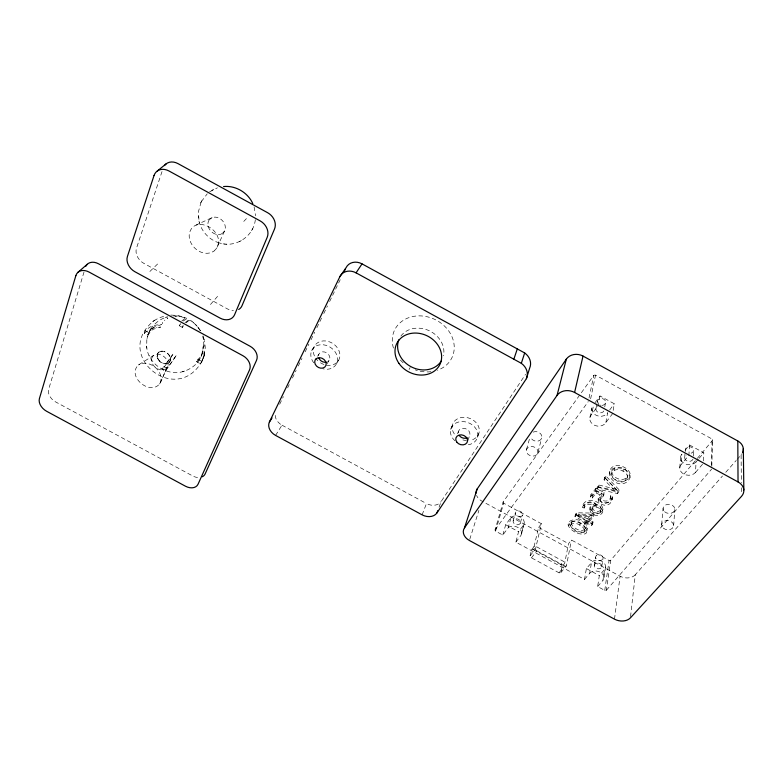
<?xml version="1.0" encoding="UTF-8"?>
<svg xmlns="http://www.w3.org/2000/svg" width="783" height="783" viewBox="0 0 783 783"><rect width="100%" height="100%" fill="white"/><g stroke="black" fill="none" stroke-linecap="round" stroke-linejoin="round"><path stroke-width="0.59" stroke-dasharray="3.92 2.94" d="M711.346 465.2L712.119 439.048L595.501 375.135A2.173 1.83 8.8 0 0 593.749 375.439L503.175 501.874L495.091 529.817A2.016 1.537 17.3 0 0 495.57 531.138L502.813 535.073L508.206 527.762L511.093 517.357L505.691 524.737L502.813 535.073M711.806 466.325L712.559 440.144M629.826 477.669C630.765 463.898 601.647 465.396 614.449 479.157C626.987 489.737 634.651 468.156 618.639 467.285C599.132 468.674 615.33 490.579 627.114 481.799C640.132 469.869 610.123 456.597 609.272 473.764M611.768 471.728C612.12 478.726 625.519 483.228 627.995 475.115M703.477 460.933L703.809 452.799L689.51 444.969L684.156 451.39M627.672 477.444C627.457 470.329 613.813 465.836 611.396 474.048M201.74 355.091L203.923 346.155M203.942 345.724L203.404 338.97M203.874 347.123L203.991 344.784M696.048 461.911A8.486 6.724 4.3 0 1 684.332 463.516A8.486 6.724 4.3 0 1 681.856 454.15L681.132 464.564A8.603 6.773 4.7 0 0 683.647 474.009A8.603 6.773 4.7 0 0 695.519 472.433L696.048 461.911L698.377 459.181M609.644 471.444C609.497 481.085 627.163 485.744 630.139 475.34M693.307 456.068L693.611 450.382M689.51 444.969L688.893 455.334L681.132 464.564M168.071 365.132C168.737 358.154 159.908 351.606 153.654 355.394L138.395 364.986C126.22 376.692 151.197 396.932 160.309 382.877L168.061 365.142M684.724 457.732L685.096 452.065M204.197 354.856C204.451 351.851 202.484 340.018 202.924 352.066M591.948 509.753C592.036 514.764 601.99 515.615 600.992 509.371C601.589 503.224 590.92 503.263 591.948 509.753C593.338 505.035 601.295 507.071 600.6 511.739M592.359 507.394C592.33 511.221 599.416 513.335 600.992 509.371M679.771 467.852L680.505 457.419M590.02 509.664C590.03 517.103 604.075 517.641 603.027 509.116C601.716 500.317 583.58 495.952 582.474 507.188L584.098 508.079C585.322 504.154 590.235 503.479 593.494 505.201C598.075 506.572 589.315 506.151 590.02 509.664C587.808 504.125 600.385 503.9 592.291 502.304C588.395 500.729 583.883 503.831 584.098 508.079M590.441 507.306C590.255 513.452 601.647 515.684 603.027 509.116M673.634 525.726L674.829 509.39M610.26 498.83L610.349 497.9L612.189 498.898C609.996 511.906 589.981 502.314 601.873 493.143L596.568 490.706L592.594 495.756L592.173 498.096L590.411 497.136L590.842 494.797L595.775 488.514L604.036 492.331L603.683 495.766C593.162 504.692 613.52 506.904 610.711 495.541L612.551 496.549C612.521 504.575 598.173 505.094 598.956 496.931M610.711 495.541C611.063 505.485 594.062 500.259 604.075 493.427M661.625 524.659L663.054 508.392M630.54 616.661L635.287 574.742L722.513 475.966M614.489 619.147L620.087 576.219L481.839 501.1A10.942 8.544 18.1 0 1 476.583 495.394M625.656 480.547L625.989 478.207M510.996 517.573L511.035 517.455A7.556 5.804 16.2 0 1 519.843 516.731L521.507 517.729A7.556 5.804 16.2 0 1 523.631 524.962L518.571 531.726L515.86 542.149L584.529 579.42L586.379 568.556L592.702 561.342A7.644 5.706 11.9 0 1 601.873 561.294L603.439 562.36A7.644 5.706 11.9 0 1 604.574 569.437L599.328 575.593L597.644 586.545L604.721 590.382A2.046 1.497 11.8 0 0 606.375 590.245L610.701 560.325L712.491 440.516A2.222 1.772 2.4 0 0 712.139 439.067L712.139 439.067M255.327 219.641C253.868 235.791 236.495 247.731 220.894 243.356M623.043 471.288L623.376 468.958M616.133 489.199L598.564 484.98L597.302 486.576L596.9 488.905L617.503 493.544L617.846 491.195L619.03 489.727L605.729 475.849L604.476 477.444L604.094 479.764L615.781 491.548L616.133 489.199L604.476 477.444M617.503 493.544L618.687 492.076L619.03 489.727M604.75 590.392L609.076 560.491L571.443 540.035L568.536 543.666L564.66 563.329L562.086 566.51L560.892 572.471A1.899 1.135 39.2 0 1 559.033 572.804L531.471 557.839A1.889 1.145 38.1 0 1 530.13 555.783L531.53 549.93L534.153 546.426M603.996 577.58L605.621 566.657M597.644 586.545L602.939 580.369L604.574 569.437M601.804 566.295L603.076 557.995M612.091 499.75L612.551 496.549M614.42 470.221L614.782 467.901M147.997 334.967L148.359 333.95L146.812 339.979L146.715 346.918M594.268 565.571L595.609 557.29M570.533 525.06C570.993 530.776 585.655 537.618 585.567 528.045C583.717 523.279 571.404 516.486 570.533 525.06C574.379 520.499 584.314 526.147 585.009 531.128M571.003 522.692C571.551 527.693 582.797 533.967 585.567 528.045M604.094 479.764L605.347 478.168L605.729 475.849M584.529 579.42L589.697 573.273L591.498 562.429M600.14 512.571L600.532 510.203M603.683 495.766L604.036 492.331M600.532 500.024L600.923 497.675M598.388 500.229L598.975 498.311L601.481 495.482L601.873 493.143M204.177 354.924L203.208 358.379M595.08 402.677L600.003 395.953L614.303 403.774L612.619 413.581L605.866 422.546A8.486 6.978 9.5 0 1 594.669 425.345L592.819 424.269A8.486 6.978 9.5 0 1 591.713 414.354L593.671 404.605M595.589 503.753L595.168 506.18L595.667 503.655M591.576 525.647L591.987 523.269L588.199 521.204L587.779 523.582L591.576 525.647L592.633 524.336L588.836 522.261L593.592 516.34L594.003 513.971L592.359 513.071L576.572 512.787L575.427 514.245L574.967 516.604L586.77 522.995L586.34 525.373L584.637 524.444L585.067 522.075L586.496 520.284L575.427 514.245M592.633 524.336L593.044 521.948L589.256 519.892L594.003 513.971M596.088 506.993L596.489 504.634M592.173 498.096L596.157 493.045L596.568 490.706M596.9 488.905L598.153 487.31L598.564 484.98M587.133 521.331L590.764 516.79L591.185 514.421L578.363 514.079L587.553 518.963L587.133 521.331L577.913 516.437L578.412 514.01M590.411 497.136L595.364 490.853L595.775 488.514M593.592 516.34L591.948 515.439L592.359 513.071M587.054 530.698C587.534 512.288 552.416 519.736 576.64 533.066C600.62 540.025 575.123 511.054 568.497 525.501M588.836 522.261L589.256 519.892M605.866 422.546L607.628 412.69A8.368 6.93 9.2 0 1 596.577 415.489L594.747 414.432A8.368 6.93 9.2 0 1 592.516 406.083M584.001 532.381L584.431 529.993M586.496 520.284L586.075 522.653L584.637 524.444M604.74 406.984L605.523 402.726M579.812 525.501L580.262 523.132M600.003 395.953L598.134 405.643L591.713 414.354M574.967 516.604L576.122 515.136L576.572 512.787M560.775 572.755L566.471 565.629L571.443 540.035M595.98 408.589L596.812 404.341M597.028 403.274L597.439 401.15M571.521 523.788L571.991 521.429M204.128 355.599L205.254 347.642L204.598 341.065M589.893 417.554L591.87 407.786M590.627 398.899L595.53 375.135M589.022 398.018L593.749 375.439M217.791 245.539C223.615 229.116 193.675 214.111 189.3 233.823C187.724 245.676 201.603 257.441 212.79 251.852M530.13 555.783L535.523 548.824L541.415 523.719L503.655 503.185A1.948 1.507 16.9 0 1 503.175 501.893L503.175 501.874M587.475 528.31C584.128 536.551 570.68 529.514 568.977 523.132M541.415 523.719L538.606 527.399L534.026 546.7A1.879 1.126 37.8 0 1 535.915 546.417L563.29 561.274A1.889 1.116 38.9 0 1 564.66 563.329M147.028 338.618L147.263 337.61M147.331 337.307L147.586 336.259M495.091 529.837L588.278 401.581M148.369 333.94L149.944 330.729L153.214 327.539L161.572 324.505L156.267 325.043L150.316 326.912L145.755 329.995L144.209 333.274C148.966 338.794 149.68 329.359 154.486 328.899C156.639 327.421 165.644 326.55 157.099 327.392M515.86 542.149L520.969 535.366L523.631 524.962M521.527 533.947L524.189 523.553M537.794 452.975A5.892 4.757 15 0 0 530.551 446.525A5.892 4.757 15 0 0 528.094 454.394A5.892 4.757 15 0 0 537.794 452.975L541.709 438.049M520.489 522.682L522.545 514.783M513.168 520.949L515.302 513.08M197.218 360.474L201.73 355.11L201.123 356.02M203.658 357.244L203.962 356.157M526.489 449.657L529.983 437.1M203.707 357.107L204.441 354.474M495.59 531.148L503.655 503.185M84.026 271.985L48.634 389.366A10.933 7.615 39.8 0 0 55.72 401.982L192.647 475.927A10.668 7.722 33.4 0 0 200.145 477.424M469.741 539.321L478.912 510.369M162.032 171.536L136.487 248.221A12.362 9.582 45.1 0 0 143.847 263.372L227.716 309.05A12.127 9.709 40.1 0 0 233.451 310.694M477.503 437.257L479.02 432.921M467.852 440.486L469.829 435.005M203.149 358.497L200.36 363.762L196.641 361.746L197.208 360.493M439.038 507.257L441.113 501.59L525.579 374.264M152 357.4C149.661 363.811 156.571 370.467 162.893 369.889M457.526 433.811L458.358 431.629M165.458 371.122L166.593 368.098L170.939 363.195L176.576 354.983L165.458 371.122L162.384 369.449L163.539 366.444L164.851 365.142M182.331 327.392L179.229 325.699L180.002 323.536M422.115 514.852L426.471 503.557A11.295 8.73 21.5 0 0 441.113 501.59M160.309 382.877C164.675 371.269 148.897 358.506 138.395 364.986M183.183 325.268L182.361 327.411L183.193 326.325M168.678 362.979C172.965 359.328 168.688 352.663 164.136 351.557M214.199 250.903L216.353 248.593L217.772 245.617M217.165 247.174L224.643 230.858C227.794 223.635 219.436 214.934 212.085 217.605L196.044 225.054M450.724 429.387L452.398 425.11M202.083 361.11C203.179 358.78 203.453 356.128 203.032 353.603C201.789 348.611 201.926 349.394 202.043 353.613C200.233 361.58 193.293 367.687 185.894 370.613C168.834 377.778 147.468 364.614 146.617 346.027M201.084 202.151L198.353 211.997L199.117 221.638M159.624 384.032L167.552 366.845M582.474 507.188C586.506 498.722 601.197 503.606 602.646 511.485M279.658 404.282L283.377 396.629M287.635 387.888L289.221 384.61M292.411 378.052L296.131 370.408M298.254 366.033L301.974 358.379M305.164 351.821L308.884 344.177M311.008 339.802L314.727 332.158M316.851 327.783L321.637 317.947M323.761 313.572L327.48 305.928M329.604 301.553L340.233 279.697M201.339 201.632L207.26 193.792M200.673 202.983L201.76 200.791M149.367 331.659L150.571 329.486M202.151 360.963C176.449 407.248 111.891 354.777 153.615 320.991M200.683 357.665L197.649 361.041M251.5 230.731L251.95 229.918M252.224 229.399L252.664 228.597M152.01 357.391L152.979 355.981M224.643 230.858L222.411 233.432M157.647 353.476L157.099 356.686M409.049 369.517L410.175 367.55M157.716 353.348L158.978 352.056M336.612 363.557L338.97 359.651M150.698 329.271C154.398 323.164 160.593 318.71 167.464 316.87L165.144 317.595M149.984 330.446L151.285 328.312M327.02 363.782L329.457 359.837M275.577 435.407L281.997 425.179A11.334 8.799 31.7 0 1 275.518 413.013M170.488 358.301L173.532 353.329L164.861 365.123M317.575 356.265L319.542 353.241A6 4.894 32.4 0 1 328.106 354.004A6 4.894 32.4 0 1 327.705 361.687M170.459 358.34L163.05 368.666M313.758 362.823A14.074 11.481 32.4 0 1 311.683 350.578L315.852 344.256A13.996 11.451 32.4 0 1 332.491 343.287A13.996 11.451 32.4 0 1 339.391 358.624A13.996 11.451 32.4 0 1 325.092 364.829M201.583 362.049L200.36 363.762M311.683 350.578L313.347 348.083A14.074 11.481 32.4 0 1 330.074 347.133A14.074 11.481 32.4 0 1 337.033 362.529A14.074 11.481 32.4 0 1 322.674 368.734M609.624 410.018L614.303 403.774M209.12 219.964C204.343 227.51 214.65 238.091 222.313 233.491M179.209 325.699L180.021 324.593M531.53 549.93A1.869 1.126 37.9 0 1 533.419 549.637L535.915 546.417M209.355 219.671L212.085 217.605M531.471 557.839L536.874 550.889A1.899 1.135 38 0 1 535.523 548.824M577.913 516.437L590.764 516.79M587.553 518.963L591.185 514.421M586.77 522.995L588.199 521.204M586.34 525.373L587.779 523.582M180.031 324.583L180.814 323.614M591.987 523.269L593.044 521.948M562.086 566.51A1.879 1.116 39 0 0 560.716 564.455L563.29 561.274M559.033 572.804L564.602 565.943A1.909 1.135 39 0 0 566.471 565.629M167.112 367.589L165.908 368.803M699.15 458.27L703.809 452.799M695.519 472.433L703.388 463.262M162.384 369.449L162.952 368.793M606.404 590.225L711.659 469.115M210.47 304.499L218.261 295.582M725.753 472.306L736.245 460.414M737.057 459.504L741.09 454.923A12.636 9.973 1.6 0 0 741.941 453.817M144.209 333.274L149.357 329.555L156.962 327.402M243.748 221.442L248.377 216.558M184.964 322.713L188.732 319.895L191.15 320.952M186.217 322.811L186.873 322.165M164.89 320.071L164.381 320.57M183.075 321.079L187 318.583L179.963 316.342M149.866 271.495L158.567 263.059M181.793 320.981L185.091 318.378L186.98 318.554M186.883 322.156L187.489 321.607M589.697 573.273L590.911 572.197A7.742 5.735 12.1 0 1 600.199 572.177L601.784 573.254A7.742 5.735 12.1 0 1 602.939 580.369M152.998 355.971L153.634 355.404M187.499 321.598L188.586 320.795M209.59 191.864L217.449 187.803M153.859 320.805L158.763 317.986L165.536 315.745M152.568 321.715L154.897 320.09M196.65 361.736L197.639 361.041M212.849 251.813L214.141 250.951M153.223 327.529L154.271 326.883M158.812 352.154L161.611 351.215L164.117 351.547M168.56 363.058L165.056 363.889L160.946 362.402M165.507 369.047L163.021 369.87M610.681 560.334L610.701 560.325A1.977 1.478 11.2 0 1 609.105 560.501L609.076 560.491M188.615 320.766L190.377 320.443M213.788 189.29L211.635 190.475M239.236 241.663L241.389 240.577M183.613 371.357L184.612 371.073M182.312 371.729L183.281 371.455M170.811 315.06L178.113 315.51L186.726 318.299M173.503 315.94L178.896 316.215M576.122 515.136L591.948 515.439M225.896 244.1L226.62 244.149M224.427 243.993L225.113 244.042M180.276 316.42L178.553 316.126M597.302 486.576L617.846 491.195M598.153 487.31L615.781 491.548M215.873 234.254L216.421 234.381M198.97 221.051C201.26 231.514 209.629 240.381 219.994 243.121M219.465 242.984L221.472 243.503M596.157 493.045L601.481 495.482M595.364 490.853L603.644 494.68M166.573 368.088L163.569 366.464M161.523 368.881L163.04 369.664M281.997 425.179L426.471 503.557M582.914 504.839L584.539 505.73M538.606 527.399L568.536 543.666M505.691 524.737L518.571 531.726M586.379 568.556L599.328 575.593M145.158 330.632L148.897 332.658M197.698 359.152L201.417 361.178M536.874 550.889L564.602 565.943M533.419 549.637L560.716 564.455M590.842 494.797L592.594 495.756M191.032 320.756L192.285 321.754M160.936 362.392L159.517 361.227M193.479 322.694L197.052 326.031L201.025 331.552M192.344 321.696L193.567 322.772M195.711 324.739L197.199 326.364M605.347 478.168L618.687 492.076M159.507 361.217L157.53 358.291M197.717 326.971L199.469 329.359M199.538 329.457L200.301 330.71M149.093 355.531L149.328 356.079M203.061 335.838L204.784 341.956M157.53 358.271L157.099 356.696M254.093 206.869L255.552 215.775M202.738 336.279L203.57 339.753M199.362 222.548L199.499 223.077M204.265 339.548L204.451 340.39M203.12 337.62L203.277 338.364M146.773 347.398L146.871 348.249M198.265 215.834L198.451 218.056M741.09 454.923L741.374 482.954M741.423 487.829L741.462 492.703M692.975 459.2A4.238 3.367 4.3 0 1 686.632 460.776A4.238 3.367 4.3 0 1 686.123 455.442M603.83 411.026A4.169 3.445 9.2 0 1 598.32 412.435L597.409 411.907A4.169 3.445 9.2 0 1 596.881 407.003M685.683 451.497A4.199 3.347 4 0 1 687.865 446.936A4.199 3.347 4 0 1 693.444 449.217A4.199 3.347 4 0 1 690.283 453.386M601.843 405.379A4.121 3.426 8.9 0 0 605.396 403.147A4.121 3.426 8.9 0 0 604.124 399.418L603.213 398.899A4.121 3.426 8.9 0 0 598.701 399.271A4.121 3.426 8.9 0 0 597.635 402.932M600.776 405.291A4.121 3.426 8.9 0 1 599.749 404.968M508.206 527.762A7.654 5.833 16.3 0 1 517.123 527.067L518.806 528.075A7.654 5.833 16.3 0 1 520.969 535.366M533.213 432.099A5.775 4.708 14.6 0 1 541.298 434.751A5.775 4.708 14.6 0 1 538.224 441.025A5.775 4.708 14.6 0 1 530.678 437.276M635.287 574.742A11.168 8.29 10.5 0 1 620.087 576.219M400.886 336.083A23.793 20.172 25.8 0 1 429.104 330.68A23.793 20.172 25.8 0 1 443.452 355.776M458.241 432.911A5.99 4.855 20.2 0 1 465.308 428.585A5.99 4.855 20.2 0 1 469.32 436.16M318.475 355.551A6 4.894 32.4 0 1 318.828 354.308M393.438 348.073A31.829 27.072 25.8 0 1 412.886 316.508A31.829 27.072 25.8 0 1 451.713 336.142A31.829 27.072 25.8 0 1 437.354 370.281M430.953 371.719A31.829 27.072 25.8 0 1 418.484 370.839M417.368 370.535A31.829 27.072 25.8 0 1 415.156 369.83M403.157 362.783A31.829 27.072 25.8 0 1 398.478 357.782M323.956 364.477A13.996 11.451 32.4 0 1 318.73 361.511M317.829 360.709A13.996 11.451 32.4 0 1 316.234 358.937M314.443 355.971A13.996 11.451 32.4 0 1 314.189 346.752M454.346 433.968A13.888 11.305 20.1 0 1 459.327 418.024A13.888 11.305 20.1 0 1 478.266 425.864A13.888 11.305 20.1 0 1 469.869 440.389M466.394 440.526A13.888 11.305 20.1 0 1 462.88 439.889M455.011 440.819A13.977 11.334 20.1 0 1 455.696 423.153A13.977 11.334 20.1 0 1 476.23 429.211A13.977 11.334 20.1 0 1 468.312 444.744M162.561 322.753L162.238 323.281L162.561 322.753M522.271 515.488L521.772 516.085A3.729 2.878 16 0 1 516.878 516.124A3.729 2.878 16 0 1 515.713 512.16A3.729 2.878 16 0 1 520.411 511.416L521.233 511.906A3.729 2.878 16 0 1 522.271 515.488M520.215 523.387L519.706 523.984A3.758 2.887 16.2 0 1 514.764 524.013A3.758 2.887 16.2 0 1 513.589 520.02A3.758 2.887 16.2 0 1 518.326 519.286L519.158 519.785A3.758 2.887 16.2 0 1 520.215 523.387M596.715 555.382L596.117 555.91A3.768 2.829 11.7 0 0 597.184 559.776A3.768 2.829 11.7 0 0 602.196 559.737A3.768 2.829 11.7 0 0 602 555.871L601.236 555.343A3.768 2.829 11.7 0 0 596.715 555.382M595.383 563.652L594.777 564.181A3.807 2.838 11.9 0 0 595.863 568.067A3.807 2.838 11.9 0 0 600.913 568.047A3.807 2.838 11.9 0 0 600.718 564.161L599.944 563.623A3.807 2.838 11.9 0 0 595.383 563.652M167.699 318.104L167.151 318.427L167.777 318.055M176.185 316.058L175.48 316.087L176.185 316.058M664.581 511.73A5.912 4.551 7 0 0 674.555 510.555A5.912 4.551 7 0 0 667.703 504.36A5.912 4.551 7 0 0 664.581 511.73M663.181 528.036A6.029 4.6 7.4 0 0 673.36 526.9A6.029 4.6 7.4 0 0 666.362 520.597A6.029 4.6 7.4 0 0 663.181 528.036M157.814 358.35A7.331 5.52 39 0 0 169.304 362.333A7.331 5.52 39 0 0 164.557 351.547A7.331 5.52 39 0 0 157.814 358.35"/><path stroke-width="1.17" d="M737.811 440.976L738.036 481.936A13.34 10.277 3.1 0 1 741.501 496.353L630.413 617.865A11.725 8.447 11.4 0 1 614.489 619.147L469.379 540.476A11.491 8.721 18.6 0 1 464.495 527.859L557.036 395.444A12.9 10.756 11.7 0 1 574.595 392.469L583.022 356.079L737.811 440.976A12.636 9.973 1.6 0 1 742.597 452.623M557.036 395.444L566.334 359.133A12.225 10.433 10.3 0 1 583.022 356.079M526.391 378.678L529.641 368.157A14.848 12.685 16.4 0 0 524.669 352.947L362.03 263.871A12.636 10.893 35.5 0 0 346.076 267.678L339.891 276.644L269.391 422.037A11.491 8.848 31.6 0 0 275.577 435.407L422.115 514.852A11.451 8.779 21.6 0 0 436.953 512.924L526.391 378.678A15.083 12.792 16.7 0 0 521.331 363.312L524.669 352.947M464.495 527.859L477.268 488.846L566.334 359.133M513.844 359.211L517.309 348.915M436.953 512.924L437.785 510.653M344.481 270.957L345.548 268.775M269.391 422.037L272.014 417.995M339.891 276.644A12.841 10.991 35.2 0 1 356.059 272.846L362.03 263.871M77.713 272.533L87.265 264.272M157.324 170.988L166.446 163.618M223.576 186.55C235.624 185.307 247.839 192.559 252.782 203.57M356.059 272.846L521.331 363.312M574.595 392.469L738.036 481.936M743.321 448.767L743.85 490.041M476.084 493.104A10.942 8.544 18.1 0 1 477.268 488.846M441.495 360.669A23.793 20.172 25.8 0 1 411.838 367.129A23.793 20.172 25.8 0 1 398.85 339.773M467.285 437.834A5.99 4.855 20.2 0 1 459.19 435.446M326.433 362.157A6 4.894 32.4 0 1 318.926 358.262M164.469 165.565A13.174 10.59 50 0 1 177.966 163.608L267.649 212.722A12.861 10.776 44.5 0 1 274.51 229.037L241.996 305.732A12.127 9.709 40.1 0 1 238.668 309.491M85.876 266.191A12.088 9.034 44.8 0 1 98.56 263.812L250.08 346.243A11.706 9.22 36.4 0 1 256.511 360.366L205.136 473.911A10.668 7.722 33.4 0 1 202.288 476.769M75.863 275.626L39.414 398.567A11.079 7.644 39.6 0 0 46.657 411.3L185.434 486.194A10.815 7.752 33.3 0 0 198.05 484.217L249.503 369.987A11.882 9.279 36.2 0 0 242.926 355.727L89.135 272.102A12.264 9.093 44.5 0 0 75.863 275.626M154.036 175.519L127.423 256.452A12.548 9.66 44.7 0 0 134.97 271.77L220.111 318.123A12.303 9.778 39.8 0 0 234.557 314.805L267.169 237.406A13.066 10.874 44.1 0 0 260.142 220.894L169.001 170.997A13.389 10.688 49.6 0 0 154.036 175.519M315.794 359.113L315.079 360.17A6.058 4.923 32.3 0 0 320.844 368.186A6.058 4.923 32.3 0 0 325.483 361.306A6.058 4.923 32.3 0 0 315.794 359.113M398.899 363.302A23.979 20.25 25.8 0 0 439.214 365.778A23.979 20.25 25.8 0 0 416.82 333.098A23.979 20.25 25.8 0 0 398.899 363.302M456.704 441.984A6.039 4.874 20.2 0 0 466.932 442.747A6.039 4.874 20.2 0 0 461.363 434.849A6.039 4.874 20.2 0 0 456.704 441.984"/></g></svg>
